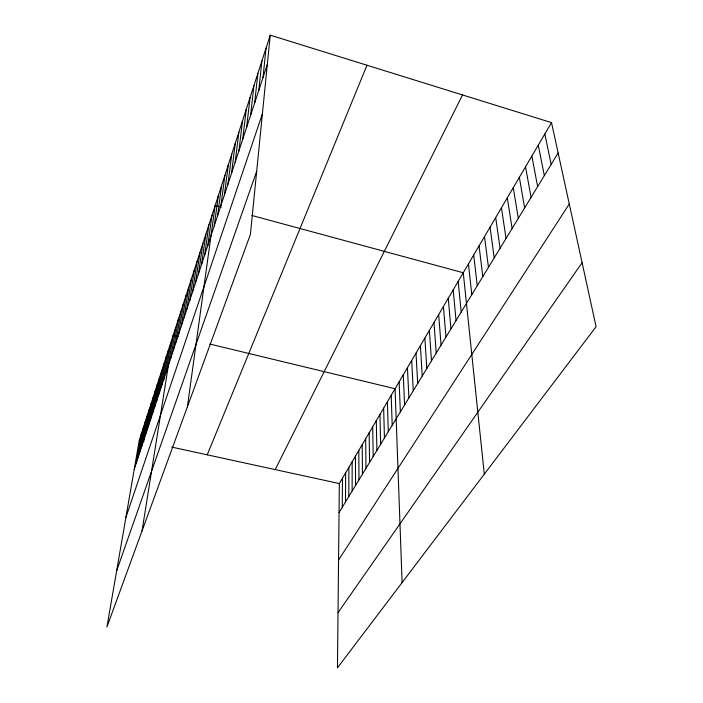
<?xml version="1.0" encoding="UTF-8"?>
<svg xmlns="http://www.w3.org/2000/svg" width="703" height="703" viewBox="0 0 703 703"><rect width="100%" height="100%" fill="white"/><g stroke="black" fill="none" stroke-linecap="round" stroke-linejoin="round"><path stroke-width="1.05" d="M352.141 491.046L352.15 461.774M348.802 496.529L348.881 467.328M345.498 501.942L345.656 472.811M342.247 507.285L342.475 478.225M551.512 122.621L339.338 483.559L337.458 667.85L596.082 326.71L551.512 122.621L270.233 35.15L139.308 440.043L106.918 627.006L250.391 234.459L270.233 35.15M263.001 77.55L266.033 48.147M258.774 90.423L261.911 60.88M254.635 103.016L257.878 73.358M250.576 115.354L253.924 85.59M246.604 127.428L250.048 97.568M242.72 139.264L246.252 109.317M238.906 150.864L242.526 120.837M235.171 162.235L238.871 132.138M231.507 173.377L235.294 143.219M227.913 184.3L231.77 154.089M224.389 195.012L228.326 164.757M220.935 205.522L224.942 175.223M217.552 215.839L221.612 185.504M214.222 225.953L218.352 195.592M187.393 406.817L215.153 205.504L221.304 207.174M207.754 245.628L211.998 215.232M204.617 255.189L208.914 224.793M201.524 264.583L205.874 234.187M198.492 273.81L202.895 243.414M195.513 282.87L199.96 252.474M192.587 291.771L197.077 261.393M186.893 309.118L191.462 278.766M189.713 300.524L194.248 270.145M184.116 317.563L188.72 287.228M181.383 325.867L186.031 295.559M176.066 342.053L180.776 311.816M178.703 334.03L183.378 303.749M173.465 349.953L178.211 319.742M142.041 530.914L173.202 335.217L178.184 336.421M170.917 357.713L175.688 327.545M166.022 372.608L170.847 342.519M161.356 386.791L166.233 356.79M163.676 379.752L168.518 349.707M156.839 400.543L161.752 370.639M159.08 393.724L163.975 363.767M152.454 413.882L157.402 384.084M154.634 407.265L159.563 377.414M148.201 426.835L153.184 397.151M150.31 420.403L155.275 390.666M144.071 439.401L149.08 409.84M146.119 433.162L151.11 403.54M140.055 451.616L145.09 422.169M142.041 445.553L147.068 416.044M136.154 463.479L141.206 434.164M138.087 457.591L143.14 428.215M134.247 469.288L267.325 64.412M125.925 517.303L262.395 113.921M116.663 570.766L256.683 171.312M207.227 454.823L366.984 65.238M275.207 469.613L462.539 94.949M339.039 512.549L558.138 152.955M338.556 560.01L569.281 203.993M338.02 612.665L582.102 262.694M139.308 440.043L144.22 441.115M171.567 447.064L339.338 483.559M209.828 344.057L395.077 388.75L402.107 582.576M251.911 215.47L463.259 272.755L484.297 474.165M544.834 133.992L551.17 164.397M538.278 145.143L544.342 175.609M531.846 156.084L537.637 186.603M525.536 166.813L531.073 197.376M519.35 177.341L524.631 207.947M513.269 187.683L518.313 218.317M507.302 197.824L512.118 228.493M501.45 207.789L506.037 238.466M495.703 217.57L500.07 248.264M490.053 227.174L494.209 257.878M484.508 236.612L488.462 267.316M479.051 245.883L482.812 276.587M473.699 254.996L477.267 285.69M468.435 263.95L471.818 294.636M458.18 281.402L461.203 312.053M453.18 289.908L456.036 320.533M448.259 298.274L450.957 328.863M443.426 306.499L445.966 337.062M438.672 314.584L441.053 345.12M433.988 322.545L436.229 353.038M429.384 330.375L431.484 360.832M424.858 338.081L426.818 368.495M420.403 345.665L422.222 376.035M416.009 353.126L417.705 383.443M411.694 360.472L413.259 390.745M407.441 367.704L408.882 397.924M403.258 374.831L404.577 404.99M399.137 381.843L400.341 411.949M391.211 395.314L392.195 425.306M387.406 401.791L388.284 431.73M383.653 408.179L384.436 438.048M379.954 414.471L380.631 444.287M376.307 420.675L376.896 450.43M372.704 426.791L373.205 456.475M369.163 432.828L369.567 462.442M365.665 438.777L365.982 468.33M362.212 444.648L362.449 474.13M358.811 450.43L358.969 479.85M355.454 456.142L355.533 485.483"/></g></svg>
